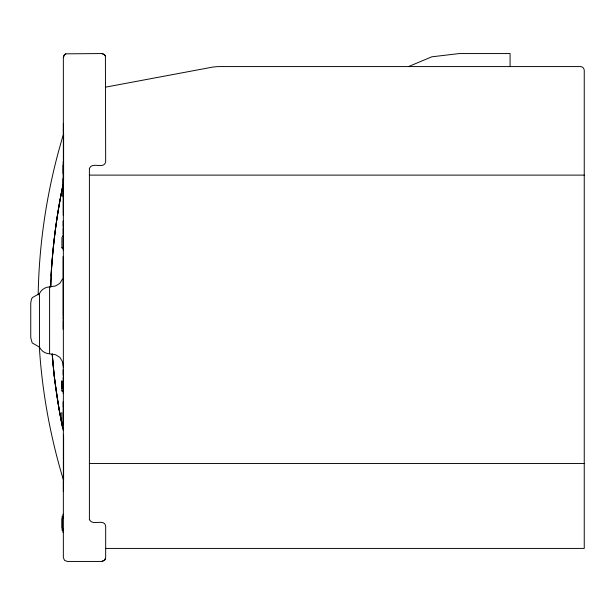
<?xml version="1.0" encoding="UTF-8"?>
<svg xmlns="http://www.w3.org/2000/svg" width="615" height="615" viewBox="0 0 615 615"><rect width="100%" height="100%" fill="white"/><g stroke="black" fill="none" stroke-linecap="round" stroke-linejoin="round"><path stroke-width="0.92" d="M63.353 481.222L63.353 491.639M38.168 294.916C39.106 240.38 47.724 185.991 63.606 133.816L63.606 178.696M63.353 123.361L63.353 133.778M50.761 287.167L51.214 272.468C53.051 243.578 56.726 214.789 62.669 186.445C56.073 219.417 51.614 252.911 50.814 286.552M51.06 275.728C53.028 244.931 56.672 214.189 63.23 184.016M89.698 519.959C92.95 526.163 104.412 518.107 105.672 526.279L105.672 557.528L104.535 560.296L101.767 561.441L67.258 561.441L64.498 560.296L63.353 557.528L63.353 57.472L63.991 55.335L65.82 53.836L101.767 53.559L103.904 54.197L105.403 56.034L105.672 161.568C104.412 169.74 92.95 161.684 89.698 167.887M63.353 57.472L64.498 54.704L65.82 53.836M62.469 279.033L59.847 283.346L55.542 285.975L49.6 286.859M39.468 293.616C41.236 289.657 45.272 286.997 49.6 286.921L49.6 353.763C45.272 353.687 41.236 351.027 39.468 347.075L32.195 342.939L30.75 337.666L30.75 303.018L31.496 298.975L32.603 297.422L39.468 293.616L39.468 347.075M105.403 558.966L104.535 560.296L101.767 561.441M408.506 66.581L431.776 56.818L459.29 53.559L510.073 53.559L510.073 66.581M105.442 87.176L213.059 67.027L217.848 66.581L580.345 66.581A3.905 3.905 0 0 1 584.25 70.494L584.25 548.419L105.734 548.419M63.222 236.122L62.569 236.122L63.222 236.321M89.398 175.114L584.25 175.114M89.398 463.479L584.25 463.479M49.6 353.817L55.542 354.709L59.847 357.33L62.469 361.651L63.353 367.593M101.767 53.559L104.535 54.704L105.403 56.034M62.107 422.666L61.923 421.121M63.23 430.385C57.841 405.254 54.02 379.763 52.229 354.117L54.258 376.534L59.348 410.905L62.669 427.948C57.679 403.517 54.012 378.779 52.275 353.894M61.923 247.568L62.33 248.176L61.923 247.568L61.923 237.375M61.923 390.786L62.33 391.394L61.923 390.479M39.322 346.868C42.151 392.186 50.399 437.15 63.606 480.584L63.606 436.281M89.398 168.349L89.398 519.813M63.606 179.618L63.606 180.518M63.606 434.444L63.606 435.359M63.222 161.853L63.222 215.196M63.222 233.838L63.222 250.328M63.222 377.057L63.222 393.546M63.222 408.475L63.222 424.965M63.091 165.22L63.091 173.568M63.091 220.97L63.091 226.474M63.091 228.042L63.091 233.485M63.091 256.647L63.091 316.256M63.091 317.217L63.091 319.239M63.091 320.761L63.091 329.11M63.091 369.584L63.091 375.104M63.091 401.787L63.091 407.384M63.061 514.132L63.061 518.053M63.061 528.754L63.061 532.682M62.961 178.688L62.961 196.608M62.169 516.077L62.169 530.73M62.061 518.491L62.061 528.062M61.923 380.854L61.923 389.925M61.792 381.039L61.792 388.872M61.792 412.519L61.792 420.583"/></g></svg>
